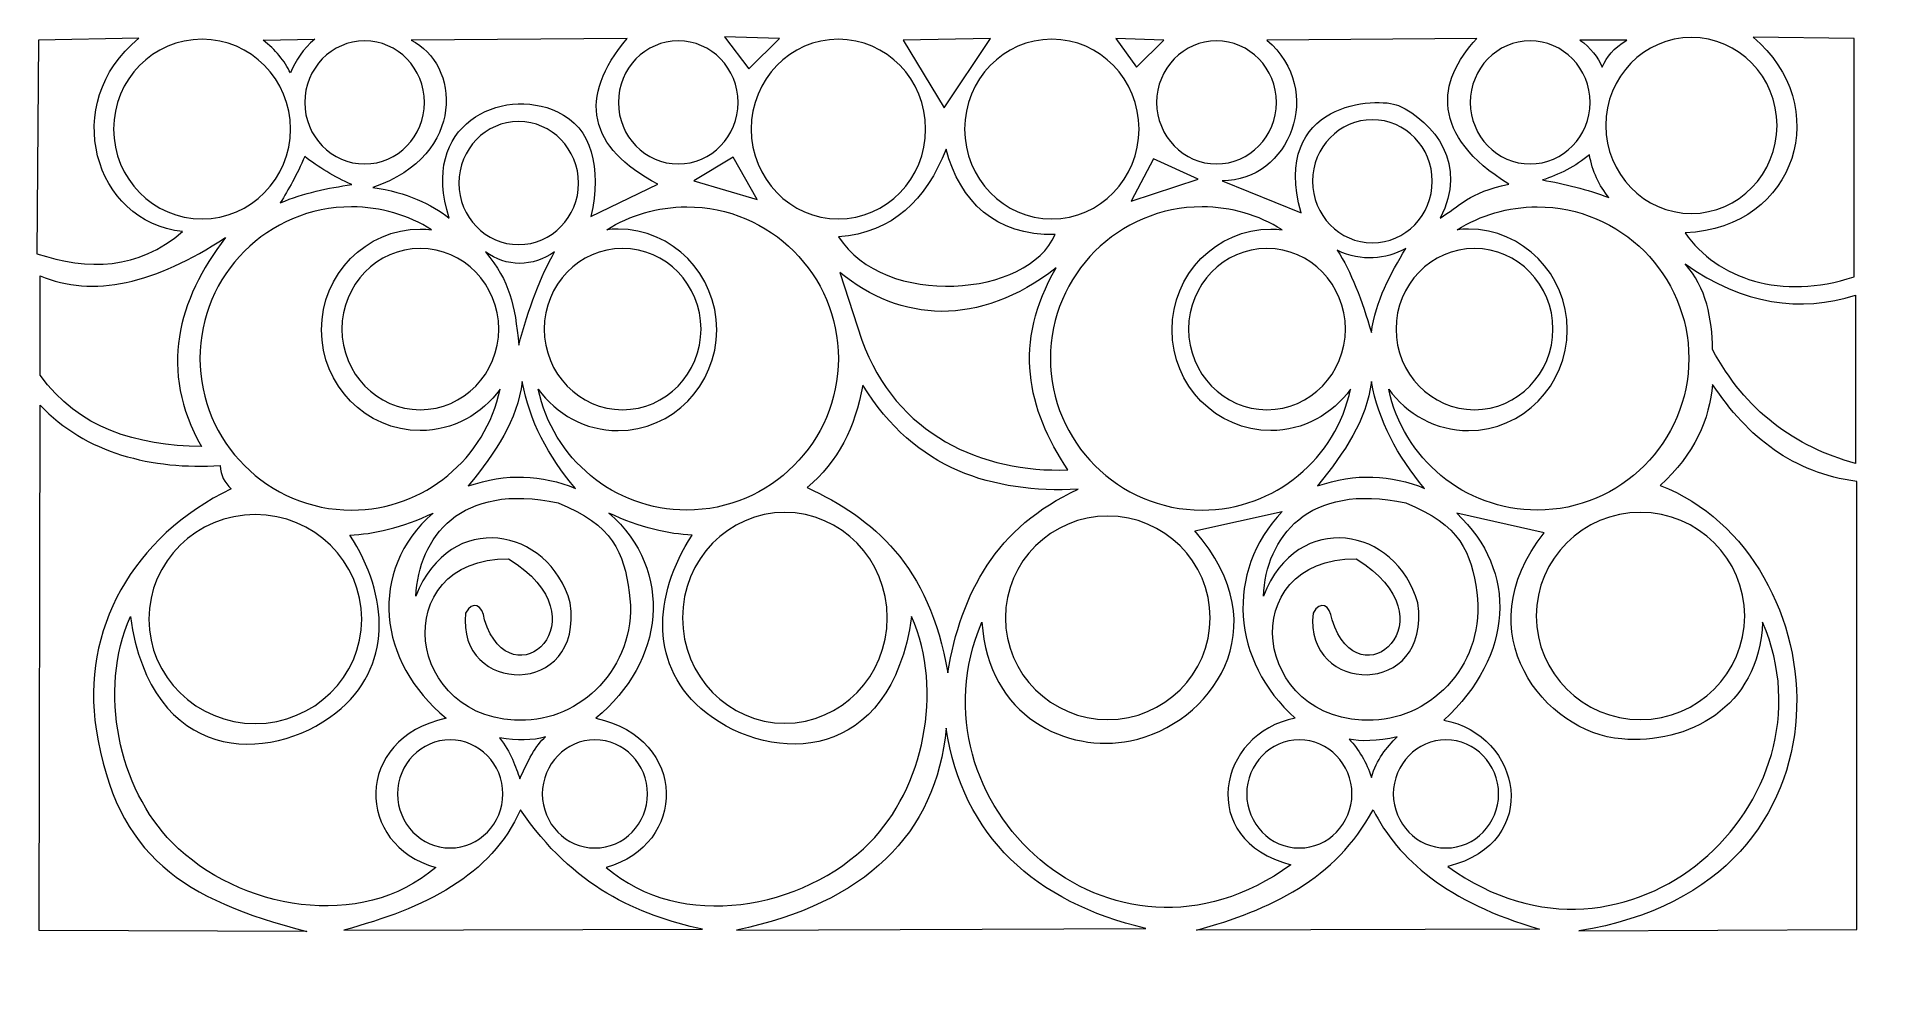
# Model space of a CAD drawing. Header units: millimetres. Extents: x -1200 to 1219, y -677 to 590.
import ezdxf

# ---------------------------------------------------------------- set-up
doc = ezdxf.new("R2010")
doc.units = ezdxf.units.MM
doc.header["$MEASUREMENT"] = 0
doc.layers.add('Layer 1', color=7, linetype='Continuous')

msp = doc.modelspace()

# ---------------------------------------------------------------- linework, layer by layer
at = {"layer": 'Layer 1', "color": 250, "lineweight": 20}
for points, knots in [([(-1007.7637, 332.8785), (-1066.6781, 282.2846), (-1131.929, 281.6913), (-1200.0603, 303.8159), (-1200.0603, 303.8159), (-1197.798, 585.499), (-1197.798, 585.499), (-1197.798, 585.499), (-1065.3968, 587.845), (-1065.3968, 587.845), (-1170.3605, 502.6825), (-1124.4718, 345.15), (-1007.7637, 332.8785)], [0, 0, 0, 0, 0.25, 0.25, 0.25, 0.5, 0.5, 0.5, 0.75, 0.75, 0.75, 1, 1, 1, 1]), ([(-1098.6612, 468.1104), (-1098.6612, 533.3907), (-1046.2544, 586.6169), (-982.0055, 586.6169), (-917.746, 586.6169), (-865.3321, 533.3907), (-865.3321, 468.1104), (-865.3321, 402.8369), (-917.746, 349.6108), (-982.0055, 349.6108), (-1046.2544, 349.6108), (-1098.6612, 402.8369), (-1098.6612, 468.1104)], [0, 0, 0, 0, 0.25, 0.25, 0.25, 0.5, 0.5, 0.5, 0.75, 0.75, 0.75, 1, 1, 1, 1]), ([(-865.5207, 542.0915), (-858.2102, 559.055), (-849.3075, 573.3069), (-833.1886, 586.8031), (-833.1886, 586.8031), (-901.435, 585.2196), (-901.435, 585.2196), (-885.5045, 572.8963), (-872.6498, 557.8648), (-865.5207, 542.0915)], [0, 0, 0, 0, 0.333333333, 0.333333333, 0.333333333, 0.666666667, 0.666666667, 0.666666667, 1, 1, 1, 1]), ([(-846.5843, 503.3276), (-846.5843, 548.0427), (-811.096, 584.4916), (-767.6199, 584.4916), (-724.1192, 584.4916), (-688.6413, 548.0427), (-688.6413, 503.3276), (-688.6413, 458.6126), (-724.1192, 422.1636), (-767.6199, 422.1636), (-811.096, 422.1636), (-846.5843, 458.6126), (-846.5843, 503.3276)], [0, 0, 0, 0, 0.25, 0.25, 0.25, 0.5, 0.5, 0.5, 0.75, 0.75, 0.75, 1, 1, 1, 1]), ([(-756.6469, 391.0035), (-631.5424, 434.5422), (-642.9098, 555.1116), (-706.2161, 585.2196), (-706.2161, 585.2196), (-421.3533, 587.7346), (-421.3533, 587.7346), (-487.7423, 509.4617), (-472.2658, 443.3431), (-381.1029, 395.4747), (-381.1029, 395.4747), (-469.3331, 352.9986), (-469.3331, 352.9986), (-454.6386, 416.8748), (-468.0798, 470.032), (-513.2667, 490.9768), (-587.539, 525.404), (-696.3011, 473.6303), (-656.0683, 350.7631), (-679.9097, 369.1342), (-711.68, 384.8418), (-756.6469, 391.0035)], [0, 0, 0, 0, 0.142857143, 0.142857143, 0.142857143, 0.285714286, 0.285714286, 0.285714286, 0.428571429, 0.428571429, 0.428571429, 0.571428571, 0.571428571, 0.571428571, 0.714285714, 0.714285714, 0.714285714, 0.857142857, 0.857142857, 0.857142857, 1, 1, 1, 1]), ([(-432.9825, 503.3276), (-432.9825, 548.0427), (-397.4943, 584.4916), (-354.018, 584.4916), (-310.5174, 584.4916), (-275.0396, 548.0427), (-275.0396, 503.3276), (-275.0396, 458.6126), (-310.5174, 422.1636), (-354.018, 422.1636), (-397.4943, 422.1636), (-432.9825, 458.6126), (-432.9825, 503.3276)], [0, 0, 0, 0, 0.25, 0.25, 0.25, 0.5, 0.5, 0.5, 0.75, 0.75, 0.75, 1, 1, 1, 1]), ([(-261.2004, 547.4942), (-261.2004, 547.4942), (-292.8727, 589.9702), (-292.8727, 589.9702), (-292.8727, 589.9702), (-220.4786, 587.7346), (-220.4786, 587.7346), (-220.4786, 587.7346), (-261.2004, 547.4942), (-261.2004, 547.4942)], [0, 0, 0, 0, 0.333333333, 0.333333333, 0.333333333, 0.666666667, 0.666666667, 0.666666667, 1, 1, 1, 1]), ([(-257.9081, 468.1104), (-257.9081, 533.3941), (-206.2345, 586.6169), (-142.8898, 586.6169), (-79.5344, 586.6169), (-27.8573, 533.3941), (-27.8573, 468.1104), (-27.8573, 402.8369), (-79.5344, 349.6108), (-142.8898, 349.6108), (-206.2345, 349.6108), (-257.9081, 402.8369), (-257.9081, 468.1104)], [0, 0, 0, 0, 0.25, 0.25, 0.25, 0.5, 0.5, 0.5, 0.75, 0.75, 0.75, 1, 1, 1, 1]), ([(-57.5922, 585.499), (-57.5922, 585.499), (57.7858, 587.7346), (57.7858, 587.7346), (57.7858, 587.7346), (-3.2966, 496.0758), (-3.2966, 496.0758), (-3.2966, 496.0758), (-57.5922, 585.499), (-57.5922, 585.499)], [0, 0, 0, 0, 0.333333333, 0.333333333, 0.333333333, 0.666666667, 0.666666667, 0.666666667, 1, 1, 1, 1]), ([(23.5369, 468.1104), (23.5369, 533.3941), (75.2106, 586.6169), (138.5553, 586.6169), (201.9105, 586.6169), (253.5876, 533.3941), (253.5876, 468.1104), (253.5876, 402.8369), (201.9105, 349.6108), (138.5553, 349.6108), (75.2106, 349.6108), (23.5369, 402.8369), (23.5369, 468.1104)], [0, 0, 0, 0, 0.25, 0.25, 0.25, 0.5, 0.5, 0.5, 0.75, 0.75, 0.75, 1, 1, 1, 1]), ([(222.9347, 587.7346), (222.9347, 587.7346), (286.2794, 585.499), (286.2794, 585.499), (286.2794, 585.499), (250.0824, 549.7297), (250.0824, 549.7297), (250.0824, 549.7297), (222.9347, 587.7346), (222.9347, 587.7346)], [0, 0, 0, 0, 0.333333333, 0.333333333, 0.333333333, 0.666666667, 0.666666667, 0.666666667, 1, 1, 1, 1]), ([(276.7484, 503.3276), (276.7484, 548.0427), (312.2367, 584.4916), (355.7129, 584.4916), (399.2136, 584.4916), (434.6914, 548.0427), (434.6914, 503.3276), (434.6914, 458.6126), (399.2136, 422.1636), (355.7129, 422.1636), (312.2367, 422.1636), (276.7484, 458.6126), (276.7484, 503.3276)], [0, 0, 0, 0, 0.25, 0.25, 0.25, 0.5, 0.5, 0.5, 0.75, 0.75, 0.75, 1, 1, 1, 1]), ([(467.2645, 357.4699), (467.2645, 357.4699), (363.1981, 399.9459), (363.1981, 399.9459), (451.4597, 399.0868), (500.1519, 519.3044), (422.0183, 585.4852), (422.0183, 585.4852), (699.1446, 587.7484), (699.1446, 587.7484), (645.1703, 530.6445), (638.2646, 459.6131), (741.0044, 395.4885), (688.3044, 384.6694), (675.7569, 365.9326), (650.4839, 350.7907), (688.1019, 420.6975), (642.4961, 478.167), (595.759, 499.0186), (567.9723, 511.4144), (426.5394, 504.5904), (467.2645, 357.4699)], [0, 0, 0, 0, 0.142857143, 0.142857143, 0.142857143, 0.285714286, 0.285714286, 0.285714286, 0.428571429, 0.428571429, 0.428571429, 0.571428571, 0.571428571, 0.571428571, 0.714285714, 0.714285714, 0.714285714, 0.857142857, 0.857142857, 0.857142857, 1, 1, 1, 1]), ([(690.3502, 503.3276), (690.3502, 548.0427), (725.8385, 584.4916), (769.3148, 584.4916), (812.8153, 584.4916), (848.2932, 548.0427), (848.2932, 503.3276), (848.2932, 458.6126), (812.8153, 422.1636), (769.3148, 422.1636), (725.8385, 422.1636), (690.3502, 458.6126), (690.3502, 503.3276)], [0, 0, 0, 0, 0.25, 0.25, 0.25, 0.5, 0.5, 0.5, 0.75, 0.75, 0.75, 1, 1, 1, 1]), ([(835.009, 585.437), (835.009, 585.437), (896.8387, 585.437), (896.8387, 585.437), (878.4713, 574.3314), (870.6021, 563.9678), (864.2377, 549.8884), (859.3604, 562.4843), (848.8692, 575.8149), (835.009, 585.437)], [0, 0, 0, 0, 0.333333333, 0.333333333, 0.333333333, 0.666666667, 0.666666667, 0.666666667, 1, 1, 1, 1]), ([(869.0066, 472.9472), (869.0066, 536.8993), (919.7481, 589.0352), (981.9477, 589.0352), (1044.1579, 589.0352), (1094.9028, 536.8993), (1094.9028, 472.9472), (1094.9028, 409.0055), (1044.1579, 356.8661), (981.9477, 356.8661), (919.7481, 356.8661), (869.0066, 409.0055), (869.0066, 472.9472)], [0, 0, 0, 0, 0.25, 0.25, 0.25, 0.5, 0.5, 0.5, 0.75, 0.75, 0.75, 1, 1, 1, 1]), ([(973.5514, 331.2949), (1122.7488, 337.9189), (1169.3985, 500.5642), (1063.4155, 589.1629), (1063.4155, 589.1629), (1196.4834, 587.4552), (1196.4834, 587.4552), (1196.4834, 587.4552), (1196.4834, 273.232), (1196.4834, 273.232), (1100.1362, 241.7854), (1016.3153, 270.534), (973.5514, 331.2949)], [0, 0, 0, 0, 0.25, 0.25, 0.25, 0.5, 0.5, 0.5, 0.75, 0.75, 0.75, 1, 1, 1, 1]), ([(-643.4544, 396.9168), (-643.4544, 441.6319), (-607.9661, 478.0807), (-564.49, 478.0807), (-520.9893, 478.0807), (-485.5114, 441.6319), (-485.5114, 396.9168), (-485.5114, 352.2018), (-520.9893, 315.7528), (-564.49, 315.7528), (-607.9661, 315.7528), (-643.4544, 352.2018), (-643.4544, 396.9168)], [0, 0, 0, 0, 0.25, 0.25, 0.25, 0.5, 0.5, 0.5, 0.75, 0.75, 0.75, 1, 1, 1, 1]), ([(482.3256, 399.3352), (482.3256, 444.0503), (517.8139, 480.4992), (561.2902, 480.4992), (604.7907, 480.4992), (640.2686, 444.0503), (640.2686, 399.3352), (640.2686, 354.6202), (604.7907, 318.1712), (561.2902, 318.1712), (517.8139, 318.1712), (482.3256, 354.6202), (482.3256, 399.3352)], [0, 0, 0, 0, 0.25, 0.25, 0.25, 0.5, 0.5, 0.5, 0.75, 0.75, 0.75, 1, 1, 1, 1]), ([(-142.7082, 326.1717), (-71.2289, 330.8429), (-27.2465, 375.42), (-0.8877, 441.4352), (17.8079, 372.4392), (63.8606, 327.4517), (142.7552, 329.1042), (108.6529, 246.5292), (-83.2386, 231.2665), (-142.7082, 326.1717)], [0, 0, 0, 0, 0.333333333, 0.333333333, 0.333333333, 0.666666667, 0.666666667, 0.666666667, 1, 1, 1, 1]), ([(-878.8118, 370.8833), (-868.0379, 388.1711), (-857.2745, 407.6324), (-846.4796, 431.896), (-829.2015, 418.5274), (-807.2173, 404.7897), (-784.6431, 394.9158), (-815.5962, 390.5102), (-847.8691, 383.9656), (-878.8118, 370.8833)], [0, 0, 0, 0, 0.333333333, 0.333333333, 0.333333333, 0.666666667, 0.666666667, 0.666666667, 1, 1, 1, 1]), ([(-333.5943, 399.9459), (-333.5943, 399.9459), (-281.5611, 431.244), (-281.5611, 431.244), (-281.5611, 431.244), (-249.8888, 375.3545), (-249.8888, 375.3545), (-249.8888, 375.3545), (-333.5943, 399.9459), (-333.5943, 399.9459)], [0, 0, 0, 0, 0.333333333, 0.333333333, 0.333333333, 0.666666667, 0.666666667, 0.666666667, 1, 1, 1, 1]), ([(243.2955, 373.1189), (243.2955, 373.1189), (272.7056, 429.0084), (272.7056, 429.0084), (272.7056, 429.0084), (331.5258, 402.1814), (331.5258, 402.1814), (331.5258, 402.1814), (243.2955, 373.1189), (243.2955, 373.1189)], [0, 0, 0, 0, 0.333333333, 0.333333333, 0.333333333, 0.666666667, 0.666666667, 0.666666667, 1, 1, 1, 1]), ([(785.5454, 401.0292), (806.3427, 407.5082), (829.5698, 418.9828), (847.3751, 434.3559), (851.4668, 412.4796), (860.0936, 393.6187), (873.231, 377.7004), (843.992, 388.73), (814.7635, 395.9439), (785.5454, 401.0292)], [0, 0, 0, 0, 0.333333333, 0.333333333, 0.333333333, 0.666666667, 0.666666667, 0.666666667, 1, 1, 1, 1]), ([(-984.7704, 165.6516), (-984.7704, 275.8194), (-894.9553, 365.6394), (-784.8594, 365.6394), (-746.1628, 365.6394), (-709.9971, 354.527), (-679.3303, 335.359), (-684.218, 335.9317), (-689.172, 336.2387), (-694.2029, 336.2387), (-765.9336, 336.2387), (-824.45, 276.568), (-824.45, 203.3838), (-824.45, 130.2134), (-765.9336, 70.5358), (-694.2029, 70.5358), (-651.1071, 70.5358), (-612.805, 92.0809), (-589.0681, 125.1316), (-607.8859, 34.3042), (-688.6169, -34.3191), (-784.8594, -34.3191), (-894.9553, -34.3191), (-984.7704, 55.5043), (-984.7704, 165.6516)], [0, 0, 0, 0, 0.125, 0.125, 0.125, 0.25, 0.25, 0.25, 0.375, 0.375, 0.375, 0.5, 0.5, 0.5, 0.625, 0.625, 0.625, 0.75, 0.75, 0.75, 0.875, 0.875, 0.875, 1, 1, 1, 1]), ([(-142.9386, 165.6516), (-142.9386, 275.8194), (-232.7539, 365.6394), (-342.8495, 365.6394), (-381.5464, 365.6394), (-417.7119, 354.527), (-448.3788, 335.359), (-443.4912, 335.9317), (-438.537, 336.2387), (-433.5062, 336.2387), (-361.7755, 336.2387), (-303.2592, 276.568), (-303.2592, 203.3838), (-303.2592, 130.2134), (-361.7755, 70.5358), (-433.5062, 70.5358), (-476.6018, 70.5358), (-514.904, 92.0809), (-538.641, 125.1316), (-519.8232, 34.3042), (-439.0922, -34.3191), (-342.8495, -34.3191), (-232.7539, -34.3191), (-142.9386, 55.5043), (-142.9386, 165.6516)], [0, 0, 0, 0, 0.125, 0.125, 0.125, 0.25, 0.25, 0.25, 0.375, 0.375, 0.375, 0.5, 0.5, 0.5, 0.625, 0.625, 0.625, 0.75, 0.75, 0.75, 0.875, 0.875, 0.875, 1, 1, 1, 1]), ([(136.7154, 165.6516), (136.7154, 275.8194), (226.5307, 365.6394), (336.6264, 365.6394), (375.3232, 365.6394), (411.4887, 354.527), (442.1556, 335.359), (437.268, 335.9317), (432.3138, 336.2387), (427.283, 336.2387), (355.5523, 336.2387), (297.036, 276.568), (297.036, 203.3838), (297.036, 130.2134), (355.5523, 70.5358), (427.283, 70.5358), (470.3787, 70.5358), (508.681, 92.0809), (532.4178, 125.1316), (513.6, 34.3042), (432.869, -34.3191), (336.6264, -34.3191), (226.5307, -34.3191), (136.7154, 55.5043), (136.7154, 165.6516)], [0, 0, 0, 0, 0.125, 0.125, 0.125, 0.25, 0.25, 0.25, 0.375, 0.375, 0.375, 0.5, 0.5, 0.5, 0.625, 0.625, 0.625, 0.75, 0.75, 0.75, 0.875, 0.875, 0.875, 1, 1, 1, 1]), ([(978.5474, 165.6516), (978.5474, 275.8194), (888.7321, 365.6394), (778.6364, 365.6394), (739.9396, 365.6394), (703.7739, 354.527), (673.1071, 335.359), (677.9948, 335.9317), (682.9488, 336.2387), (687.9797, 336.2387), (759.7104, 336.2387), (818.2268, 276.568), (818.2268, 203.3838), (818.2268, 130.2134), (759.7104, 70.5358), (687.9797, 70.5358), (644.8841, 70.5358), (606.5818, 92.0809), (582.8449, 125.1316), (601.6627, 34.3042), (682.3937, -34.3191), (778.6364, -34.3191), (888.7321, -34.3191), (978.5474, 55.5043), (978.5474, 165.6516)], [0, 0, 0, 0, 0.125, 0.125, 0.125, 0.25, 0.25, 0.25, 0.375, 0.375, 0.375, 0.5, 0.5, 0.5, 0.625, 0.625, 0.625, 0.75, 0.75, 0.75, 0.875, 0.875, 0.875, 1, 1, 1, 1]), ([(-982.8782, 49.3462), (-1039.6037, 150.3509), (-1014.0932, 242.2754), (-951.2059, 325.1091), (-1044.1422, 264.0067), (-1125.5855, 244.9491), (-1195.5357, 274.7534), (-1195.5357, 274.7534), (-1195.5357, 143.6269), (-1195.5357, 143.6269), (-1144.2985, 72.7335), (-1069.0451, 51.1712), (-982.8782, 49.3462)], [0, 0, 0, 0, 0.25, 0.25, 0.25, 0.5, 0.5, 0.5, 0.75, 0.75, 0.75, 1, 1, 1, 1]), ([(-797.6373, 204.4085), (-797.6373, 262.9786), (-751.1657, 310.7296), (-694.1994, 310.7296), (-637.2226, 310.7296), (-590.7474, 262.9786), (-590.7474, 204.4085), (-590.7474, 145.8487), (-637.2226, 98.0942), (-694.1994, 98.0942), (-751.1657, 98.0942), (-797.6373, 145.8487), (-797.6373, 204.4085)], [0, 0, 0, 0, 0.25, 0.25, 0.25, 0.5, 0.5, 0.5, 0.75, 0.75, 0.75, 1, 1, 1, 1]), ([(-564.3502, 183.0946), (-569.6883, 237.7697), (-575.6898, 266.3665), (-608.0884, 306.0514), (-581.0628, 286.052), (-545.9097, 286.0486), (-517.1245, 306.0514), (-535.3069, 275.1259), (-551.4641, 231.3976), (-564.3502, 183.0946)], [0, 0, 0, 0, 0.333333333, 0.333333333, 0.333333333, 0.666666667, 0.666666667, 0.666666667, 1, 1, 1, 1]), ([(-530.8765, 204.4085), (-530.8765, 262.9786), (-484.4047, 310.7296), (-427.4385, 310.7296), (-370.4617, 310.7296), (-323.9865, 262.9786), (-323.9865, 204.4085), (-323.9865, 145.8487), (-370.4617, 98.0942), (-427.4385, 98.0942), (-484.4047, 98.0942), (-530.8765, 145.8487), (-530.8765, 204.4085)], [0, 0, 0, 0, 0.25, 0.25, 0.25, 0.5, 0.5, 0.5, 0.75, 0.75, 0.75, 1, 1, 1, 1]), ([(318.8526, 204.4085), (318.8526, 262.9786), (365.3242, 310.7296), (422.2906, 310.7296), (479.2674, 310.7296), (525.7425, 262.9786), (525.7425, 204.4085), (525.7425, 145.8487), (479.2674, 98.0942), (422.2906, 98.0942), (365.3242, 98.0942), (318.8526, 145.8487), (318.8526, 204.4085)], [0, 0, 0, 0, 0.25, 0.25, 0.25, 0.5, 0.5, 0.5, 0.75, 0.75, 0.75, 1, 1, 1, 1]), ([(559.9774, 199.8407), (547.5418, 242.0925), (533.2277, 280.8356), (514.7731, 308.2871), (548.1388, 292.7346), (577.9015, 296.4364), (605.2656, 310.5227), (585.3342, 277.8756), (565.5739, 241.3542), (559.9774, 199.8407)], [0, 0, 0, 0, 0.333333333, 0.333333333, 0.333333333, 0.666666667, 0.666666667, 0.666666667, 1, 1, 1, 1]), ([(592.4563, 204.4085), (592.4563, 262.9786), (638.928, 310.7296), (695.8943, 310.7296), (752.8711, 310.7296), (799.3462, 262.9786), (799.3462, 204.4085), (799.3462, 145.8487), (752.8711, 98.0942), (695.8943, 98.0942), (638.928, 98.0942), (592.4563, 145.8487), (592.4563, 204.4085)], [0, 0, 0, 0, 0.25, 0.25, 0.25, 0.5, 0.5, 0.5, 0.75, 0.75, 0.75, 1, 1, 1, 1]), ([(973.5514, 290.3093), (1001.8547, 259.0353), (1009.1862, 218.0772), (1009.8426, 177.5988), (1052.467, 96.9868), (1118.7095, 48.7424), (1198.2116, 27.3181), (1198.2116, 27.3181), (1198.2116, 249.3237), (1198.2116, 249.3237), (1126.0585, 226.1364), (1050.3025, 236.0965), (973.5514, 290.3093)], [0, 0, 0, 0, 0.25, 0.25, 0.25, 0.5, 0.5, 0.5, 0.75, 0.75, 0.75, 1, 1, 1, 1]), ([(-111.8877, 189.8013), (-111.8877, 189.8013), (-141.0044, 279.2245), (-141.0044, 279.2245), (-61.2614, 213.6061), (41.8205, 205.7126), (144.1658, 285.0895), (86.7595, 186.0408), (105.9578, 99.2534), (159.5899, 18.7933), (47.5007, 14.1978), (-67.6678, 65.1608), (-111.8877, 189.8013)], [0, 0, 0, 0, 0.25, 0.25, 0.25, 0.5, 0.5, 0.5, 0.75, 0.75, 0.75, 1, 1, 1, 1]), ([(-630.9698, -2.4724), (-594.0117, 43.2777), (-566.7069, 83.3766), (-559.7139, 135.0641), (-550.4692, 83.4594), (-525.8351, 36.9297), (-489.5963, -5.7775), (-533.5402, 12.5764), (-581.0419, 14.7705), (-630.9698, -2.4724)], [0, 0, 0, 0, 0.333333333, 0.333333333, 0.333333333, 0.666666667, 0.666666667, 0.666666667, 1, 1, 1, 1]), ([(-184.2048, -4.6182), (-143.2703, 29.6847), (-120.5529, 74.6344), (-110.7948, 130.5204), (-41.1066, 18.4172), (59.7863, -11.9805), (173.1637, -6.9298), (64.9603, -56.3195), (18.953, -143.8625), (1.228, -248.7519), (-23.2874, -105.9991), (-96.8824, -45.1761), (-184.2048, -4.6182)], [0, 0, 0, 0, 0.25, 0.25, 0.25, 0.5, 0.5, 0.5, 0.75, 0.75, 0.75, 1, 1, 1, 1]), ([(488.7774, -2.4724), (525.7356, 43.2777), (553.0404, 83.3766), (560.0334, 135.0641), (569.2781, 83.4594), (593.9122, 36.9297), (630.151, -5.7775), (586.207, 12.5764), (538.7054, 14.7705), (488.7774, -2.4724)], [0, 0, 0, 0, 0.333333333, 0.333333333, 0.333333333, 0.666666667, 0.666666667, 0.666666667, 1, 1, 1, 1]), ([(940.7164, -1.7134), (985.9278, 38.9721), (1006.093, 86.2229), (1009.8426, 131.4899), (1056.7856, 60.8932), (1116.112, 14.7843), (1199.9397, 3.4098), (1199.9397, 3.4098), (1199.9397, -587.4665), (1199.9397, -587.4665), (1199.9397, -587.4665), (833.5707, -589.1742), (833.5707, -589.1742), (1219.166, -528.027), (1176.4718, -92.5373), (940.7164, -1.7134)], [0, 0, 0, 0, 0.2, 0.2, 0.2, 0.4, 0.4, 0.4, 0.6, 0.6, 0.6, 0.8, 0.8, 0.8, 1, 1, 1, 1]), ([(-943.5845, -6.2122), (-952.4137, 1.8194), (-957.7904, 11.638), (-957.9928, 24.3684), (-1047.829, 18.8829), (-1135.773, 40.5281), (-1195.5357, 104.0765), (-1195.5357, 104.0765), (-1197.016, -588.567), (-1197.016, -588.567), (-1197.016, -588.567), (-843.7878, -590.0298), (-843.7878, -590.0298), (-1007.268, -547.4951), (-1094.6253, -492.1266), (-1121.6091, -323.3058), (-1142.3783, -193.3661), (-1073.4615, -68.9982), (-943.5845, -6.2122)], [0, 0, 0, 0, 0.166666667, 0.166666667, 0.166666667, 0.333333333, 0.333333333, 0.333333333, 0.5, 0.5, 0.5, 0.666666667, 0.666666667, 0.666666667, 0.833333333, 0.833333333, 0.833333333, 1, 1, 1, 1]), ([(-555.4721, -311.324), (-475.7815, -308.4502), (-406.2467, -234.4483), (-418.6231, -142.7861), (-425.6545, -90.695), (-440.5271, -53.4423), (-512.317, -24.8144), (-642.236, 3.0337), (-696.144, -70.806), (-700.0891, -147.7713), (-654.9405, -32.4802), (-524.292, -56.5093), (-496.4809, -156.7137), (-478.131, -283.3241), (-646.7921, -278.1319), (-634.482, -170.1271), (-625.0626, -152.6219), (-612.1591, -158.7836), (-609.5966, -179.0695), (-573.9093, -290.4034), (-447.4467, -178.1138), (-577.9241, -98.5885), (-739.2222, -98.2332), (-715.6565, -317.0958), (-555.4721, -311.324)], [0, 0, 0, 0, 0.125, 0.125, 0.125, 0.25, 0.25, 0.25, 0.375, 0.375, 0.375, 0.5, 0.5, 0.5, 0.625, 0.625, 0.625, 0.75, 0.75, 0.75, 0.875, 0.875, 0.875, 1, 1, 1, 1]), ([(562.1385, -311.324), (641.8293, -308.4502), (711.3639, -234.4483), (698.9875, -142.7861), (691.9563, -90.695), (677.0836, -53.4423), (605.2936, -24.8144), (475.3746, 3.0337), (421.4666, -70.806), (417.5215, -147.7713), (462.6701, -32.4802), (593.3186, -56.5093), (621.1297, -156.7137), (639.4796, -283.3241), (470.8185, -278.1319), (483.1286, -170.1271), (492.548, -152.6219), (505.4515, -158.7836), (508.014, -179.0695), (543.7014, -290.4034), (670.164, -178.1138), (539.6865, -98.5885), (378.3884, -98.2332), (401.9543, -317.0958), (562.1385, -311.324)], [0, 0, 0, 0, 0.125, 0.125, 0.125, 0.25, 0.25, 0.25, 0.375, 0.375, 0.375, 0.5, 0.5, 0.5, 0.625, 0.625, 0.625, 0.75, 0.75, 0.75, 0.875, 0.875, 0.875, 1, 1, 1, 1]), ([(-660.2962, -308.7331), (-750.1673, -234.676), (-764.4079, -114.5378), (-677.3019, -38.152), (-717.5137, -57.4063), (-757.2892, -66.1623), (-786.9857, -67.2905), (-735.2108, -146.8605), (-730.1031, -242.5074), (-805.3774, -301.5055), (-894.0964, -371.043), (-1049.3337, -368.1727), (-1076.5617, -174.5983), (-1119.5457, -273.3122), (-1091.7486, -401.6167), (-1021.3725, -472.7619), (-933.2435, -561.854), (-771.8652, -590.299), (-673.87, -505.4642), (-779.8636, -476.5775), (-783.1348, -336.0672), (-660.2962, -308.7331)], [0, 0, 0, 0, 0.142857143, 0.142857143, 0.142857143, 0.285714286, 0.285714286, 0.285714286, 0.428571429, 0.428571429, 0.428571429, 0.571428571, 0.571428571, 0.571428571, 0.714285714, 0.714285714, 0.714285714, 0.857142857, 0.857142857, 0.857142857, 1, 1, 1, 1]), ([(-1052.1616, -178.0448), (-1052.1616, -102.1627), (-989.11, -40.2771), (-911.7969, -40.2771), (-834.4872, -40.2771), (-771.4357, -102.1627), (-771.4357, -178.0448), (-771.4357, -253.9269), (-834.4872, -315.8125), (-911.7969, -315.8125), (-989.11, -315.8125), (-1052.1616, -253.9269), (-1052.1616, -178.0448)], [0, 0, 0, 0, 0.25, 0.25, 0.25, 0.5, 0.5, 0.5, 0.75, 0.75, 0.75, 1, 1, 1, 1]), ([(-462.5461, -308.7331), (-372.6752, -234.676), (-358.4344, -114.5378), (-445.5405, -38.152), (-405.3286, -57.4063), (-365.5531, -66.1623), (-335.8567, -67.2905), (-387.6315, -146.8605), (-392.7392, -242.5074), (-317.4649, -301.5055), (-228.7459, -371.043), (-73.5087, -368.1727), (-46.2806, -174.5983), (-3.2966, -273.3122), (-31.0937, -401.6167), (-101.4698, -472.7619), (-189.5988, -561.854), (-350.9771, -590.299), (-448.9723, -505.4642), (-342.9787, -476.5775), (-339.7075, -336.0672), (-462.5461, -308.7331)], [0, 0, 0, 0, 0.142857143, 0.142857143, 0.142857143, 0.285714286, 0.285714286, 0.285714286, 0.428571429, 0.428571429, 0.428571429, 0.571428571, 0.571428571, 0.571428571, 0.714285714, 0.714285714, 0.714285714, 0.857142857, 0.857142857, 0.857142857, 1, 1, 1, 1]), ([(-348.46, -176.4026), (-348.46, -99.7926), (-287.8209, -37.3378), (-213.4892, -37.3378), (-139.1436, -37.3378), (-78.5011, -99.7926), (-78.5011, -176.4026), (-78.5011, -252.9989), (-139.1436, -315.4571), (-213.4892, -315.4571), (-287.8209, -315.4571), (-348.46, -252.9989), (-348.46, -176.4026)], [0, 0, 0, 0, 0.25, 0.25, 0.25, 0.5, 0.5, 0.5, 0.75, 0.75, 0.75, 1, 1, 1, 1]), ([(46.4742, -182.2331), (-55.5498, -418.518), (216.7552, -674.3747), (453.9211, -501.921), (328.0904, -469.5293), (357.2805, -327.9874), (459.3848, -308.809), (375.5465, -232.8855), (366.3646, -116.9217), (442.3791, -35.9923), (442.3791, -35.9923), (327.001, -61.7394), (327.001, -61.7394), (440.1831, -189.8127), (347.9345, -316.7819), (242.1259, -338.5443), (159.8274, -355.4699), (53.8302, -307.0288), (46.4742, -182.2331)], [0, 0, 0, 0, 0.166666667, 0.166666667, 0.166666667, 0.333333333, 0.333333333, 0.333333333, 0.5, 0.5, 0.5, 0.666666667, 0.666666667, 0.666666667, 0.833333333, 0.833333333, 0.833333333, 1, 1, 1, 1]), ([(77.3785, -176.4026), (77.3785, -102.4525), (138.0177, -42.1746), (212.3492, -42.1746), (286.6949, -42.1746), (347.3375, -102.4525), (347.3375, -176.4026), (347.3375, -250.3355), (286.6949, -310.6203), (212.3492, -310.6203), (138.0177, -310.6203), (77.3785, -250.3355), (77.3785, -176.4026)], [0, 0, 0, 0, 0.25, 0.25, 0.25, 0.5, 0.5, 0.5, 0.75, 0.75, 0.75, 1, 1, 1, 1]), ([(1075.7988, -182.2331), (1177.8229, -418.518), (898.1235, -676.8103), (660.9576, -504.3567), (786.7884, -471.9649), (757.5982, -330.4231), (655.4939, -311.2447), (747.5853, -227.1655), (753.4681, -114.4688), (672.4997, -38.428), (672.4997, -38.428), (787.8776, -64.1751), (787.8776, -64.1751), (682.5125, -196.1054), (788.0662, -327.6562), (890.0064, -336.1086), (976.6272, -343.2914), (1070.8308, -296.0579), (1075.7988, -182.2331)], [0, 0, 0, 0, 0.166666667, 0.166666667, 0.166666667, 0.333333333, 0.333333333, 0.333333333, 0.5, 0.5, 0.5, 0.666666667, 0.666666667, 0.666666667, 0.833333333, 0.833333333, 0.833333333, 1, 1, 1, 1]), ([(777.3201, -173.9704), (777.3201, -98.6783), (839.0589, -37.3067), (914.7382, -37.3067), (990.4314, -37.3067), (1052.1737, -98.6783), (1052.1737, -173.9704), (1052.1737, -249.2418), (990.4314, -310.6203), (914.7382, -310.6203), (839.0589, -310.6203), (777.3201, -249.2418), (777.3201, -173.9704)], [0, 0, 0, 0, 0.25, 0.25, 0.25, 0.5, 0.5, 0.5, 0.75, 0.75, 0.75, 1, 1, 1, 1]), ([(-724.217, -408.5683), (-724.217, -369.2628), (-693.0229, -337.2229), (-654.8079, -337.2229), (-616.5685, -337.2229), (-585.3849, -369.2628), (-585.3849, -408.5683), (-585.3849, -447.8704), (-616.5685, -479.9103), (-654.8079, -479.9103), (-693.0229, -479.9103), (-724.217, -447.8704), (-724.217, -408.5683)], [0, 0, 0, 0, 0.25, 0.25, 0.25, 0.5, 0.5, 0.5, 0.75, 0.75, 0.75, 1, 1, 1, 1]), ([(-562.9015, -388.7655), (-568.5467, -372.7818), (-574.7855, -353.5275), (-589.8013, -334.4457), (-566.4066, -338.6858), (-546.14, -338.3028), (-528.9841, -333.29), (-542.0483, -344.0815), (-552.9654, -365.6576), (-562.9015, -388.7655)], [0, 0, 0, 0, 0.333333333, 0.333333333, 0.333333333, 0.666666667, 0.666666667, 0.666666667, 1, 1, 1, 1]), ([(-533.3237, -408.5683), (-533.3237, -369.2628), (-502.1297, -337.2229), (-463.9147, -337.2229), (-425.6753, -337.2229), (-394.4918, -369.2628), (-394.4918, -408.5683), (-394.4918, -447.8704), (-425.6753, -479.9103), (-463.9147, -479.9103), (-502.1297, -479.9103), (-533.3237, -447.8704), (-533.3237, -408.5683)], [0, 0, 0, 0, 0.25, 0.25, 0.25, 0.5, 0.5, 0.5, 0.75, 0.75, 0.75, 1, 1, 1, 1]), ([(-277.0365, -588.1806), (-108.5779, -553.3912), (-13.4071, -461.5805), (-0.8807, -321.9948), (20.709, -464.1129), (116.3686, -551.8594), (262.7172, -586.0968), (262.7172, -586.0968), (-277.0365, -588.1806), (-277.0365, -588.1806)], [0, 0, 0, 0, 0.333333333, 0.333333333, 0.333333333, 0.666666667, 0.666666667, 0.666666667, 1, 1, 1, 1]), ([(395.5339, -408.5649), (395.5339, -369.2593), (426.7314, -337.2229), (464.9464, -337.2229), (503.1822, -337.2229), (534.3694, -369.2593), (534.3694, -408.5649), (534.3694, -447.8704), (503.1822, -479.9103), (464.9464, -479.9103), (426.7314, -479.9103), (395.5339, -447.8704), (395.5339, -408.5649)], [0, 0, 0, 0, 0.25, 0.25, 0.25, 0.5, 0.5, 0.5, 0.75, 0.75, 0.75, 1, 1, 1, 1]), ([(560.0194, -386.9784), (553.3407, -366.7616), (543.5373, -350.3052), (530.6092, -336.2431), (544.8919, -339.8449), (567.8781, -339.217), (594.1077, -333.4763), (579.8007, -347.2727), (566.7993, -363.0287), (560.0194, -386.9784)], [0, 0, 0, 0, 0.333333333, 0.333333333, 0.333333333, 0.666666667, 0.666666667, 0.666666667, 1, 1, 1, 1]), ([(588.8744, -408.5649), (588.8744, -369.2593), (620.0719, -337.2229), (658.2868, -337.2229), (696.5227, -337.2229), (727.7099, -369.2593), (727.7099, -408.5649), (727.7099, -447.8704), (696.5227, -479.9103), (658.2868, -479.9103), (620.0719, -479.9103), (588.8744, -447.8704), (588.8744, -408.5649)], [0, 0, 0, 0, 0.25, 0.25, 0.25, 0.5, 0.5, 0.5, 0.75, 0.75, 0.75, 1, 1, 1, 1]), ([(-795.1063, -588.1806), (-687.751, -559.3079), (-600.8964, -516.9525), (-562.2417, -429.5304), (-492.288, -531.8909), (-407.7864, -567.9949), (-322.2059, -587.0249), (-322.2059, -587.0249), (-795.1063, -588.1806), (-795.1063, -588.1806)], [0, 0, 0, 0, 0.333333333, 0.333333333, 0.333333333, 0.666666667, 0.666666667, 0.666666667, 1, 1, 1, 1]), ([(329.2635, -588.1806), (329.2635, -588.1806), (781.6842, -587.0284), (781.6842, -587.0284), (659.6344, -551.1797), (595.1166, -494.9486), (562.2817, -429.4545), (513.1182, -521.1132), (426.4381, -561.7884), (329.2635, -588.1806)], [0, 0, 0, 0, 0.333333333, 0.333333333, 0.333333333, 0.666666667, 0.666666667, 0.666666667, 1, 1, 1, 1])]:
    msp.add_open_spline(points, degree=3, knots=knots, dxfattribs=at)

doc.saveas('drawing.dxf')
